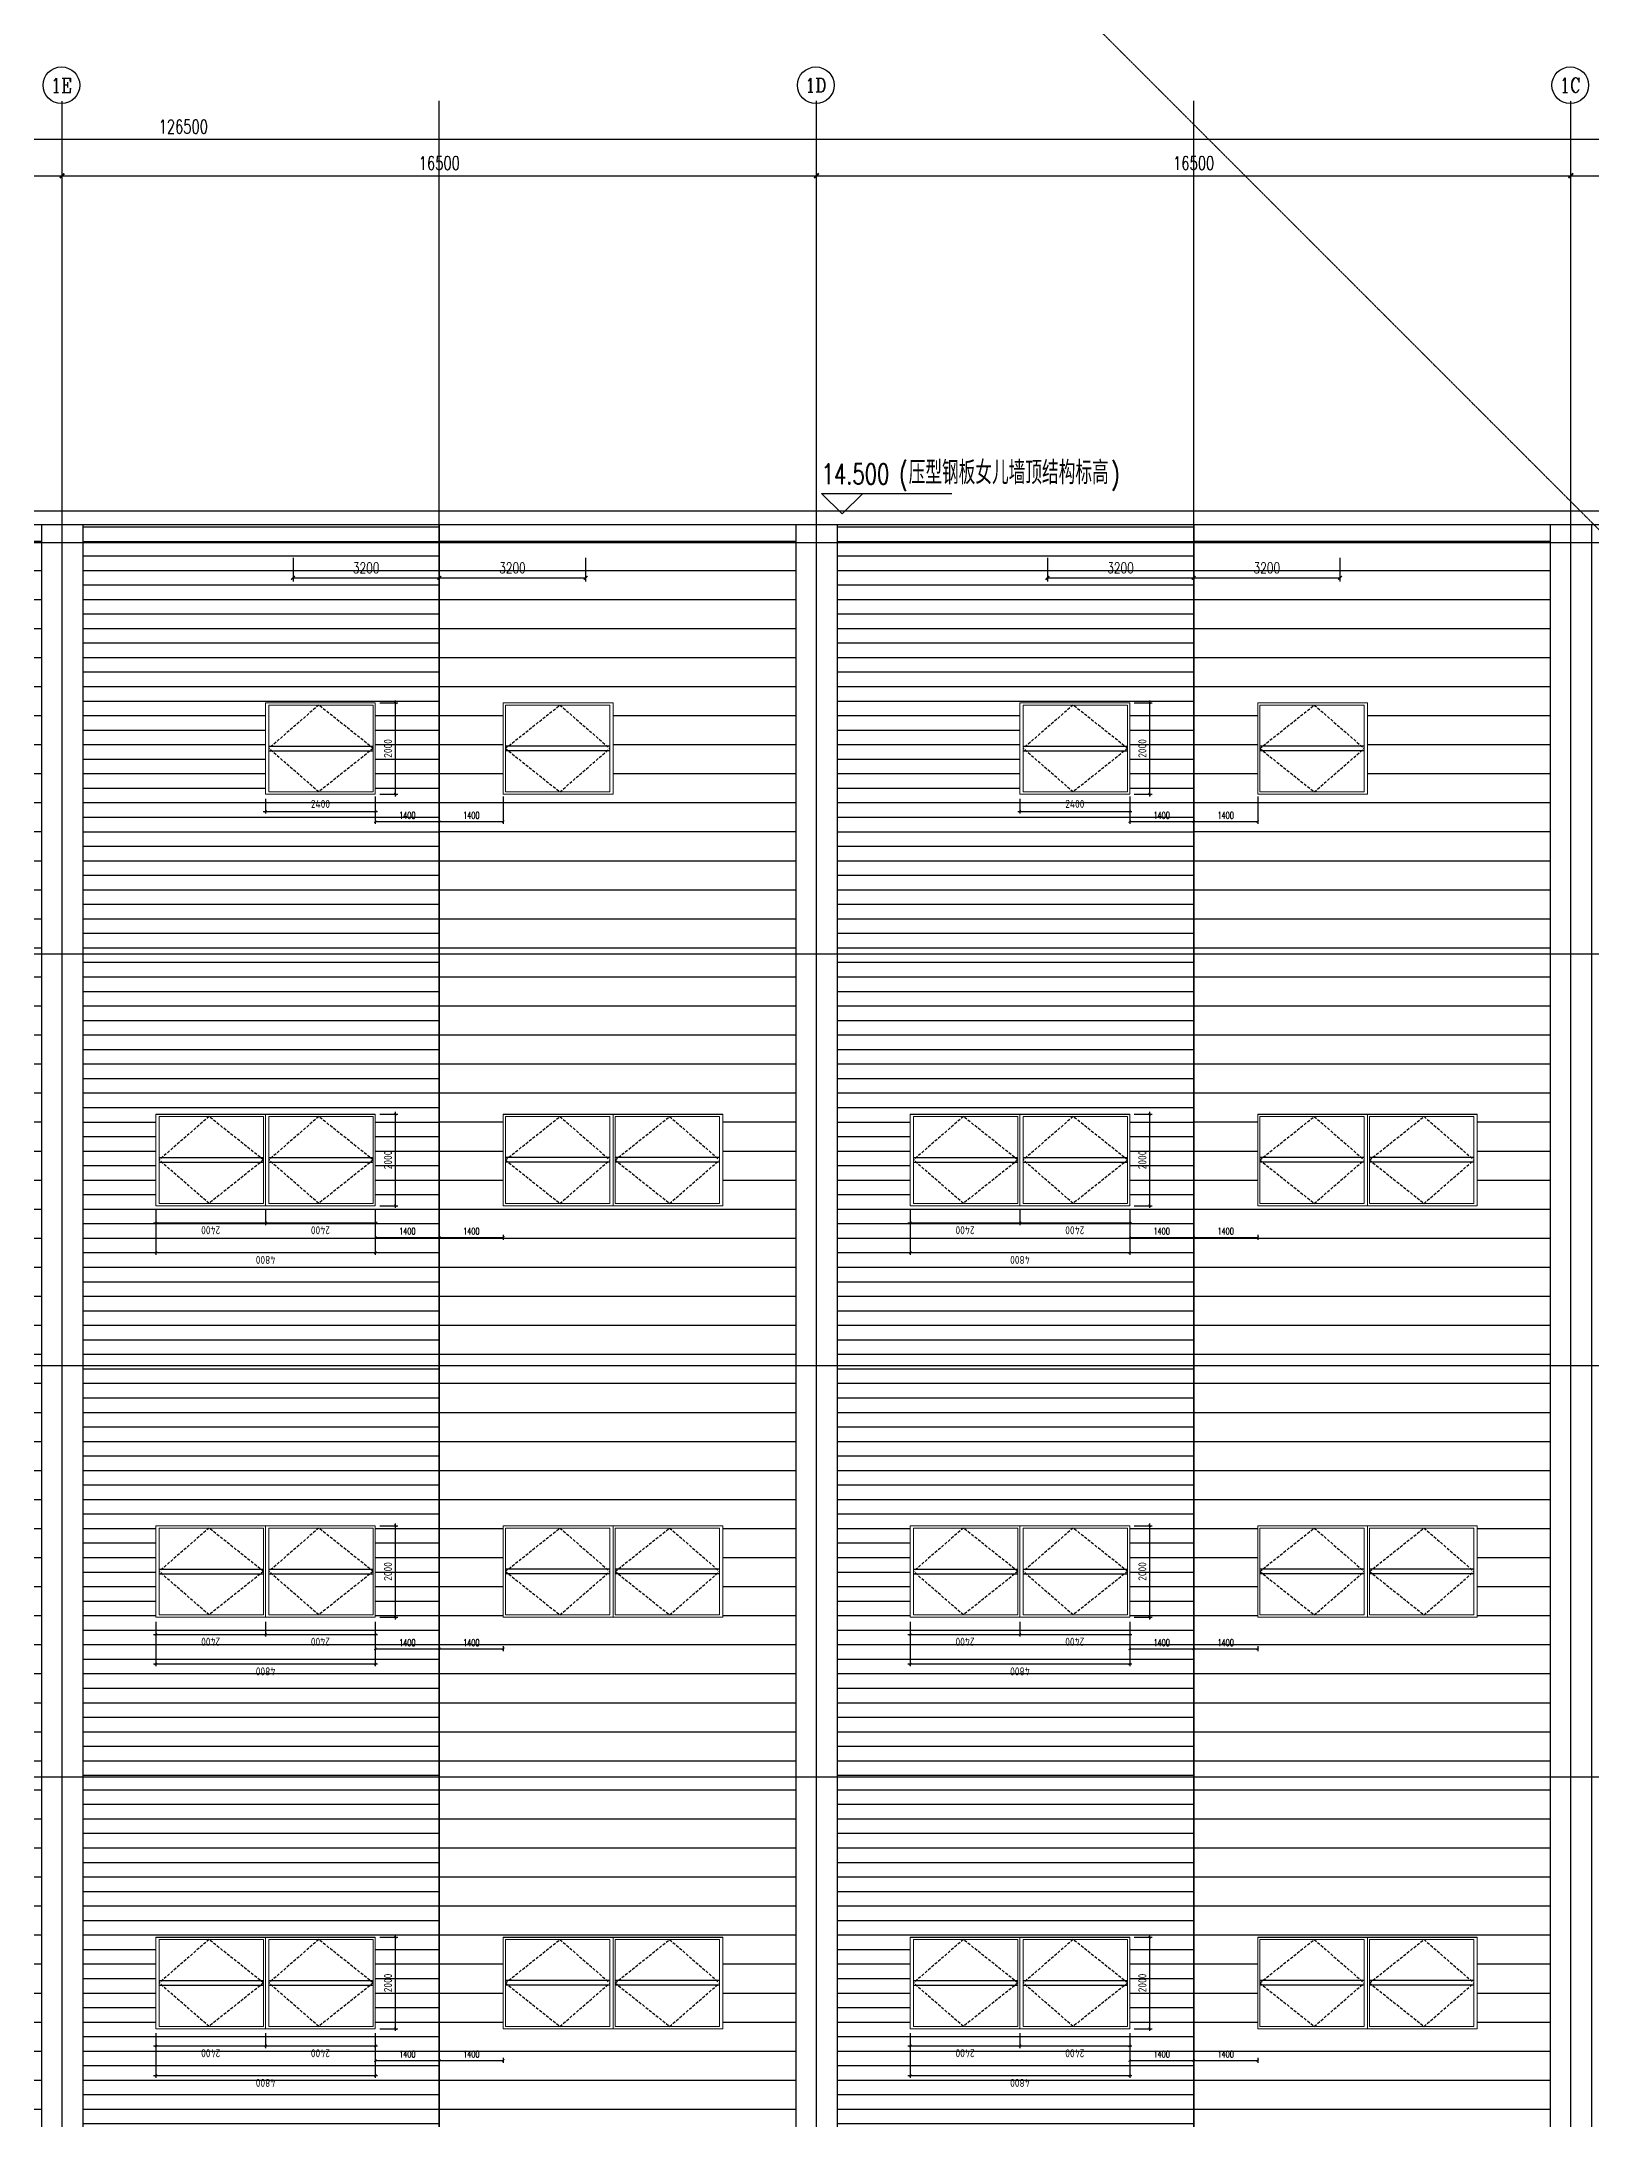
# Model space of a CAD drawing. Extents: x -954573 to 446329, y 489853 to 1226784.
# Drawn here: x 305596 to 339496, y 797335 to 842781 of the extents above; entities that cross this region are included whole.
import ezdxf
from ezdxf.enums import TextEntityAlignment as Align

# ---------------------------------------------------------------- set-up
doc = ezdxf.new("R2010")
doc.units = 0
doc.header["$LTSCALE"] = 10
doc.header["$MEASUREMENT"] = 0
doc.linetypes.add('10平面$0$DOTE', pattern=[2.42, 2, -0.2, 0.02, -0.2])
doc.linetypes.add('10平面$0$HIDDEN', pattern=[9.525, 6.35, -3.175])
doc.layers.get('Defpoints').update_dxf_attribs({"color": 210})
for name, color, linetype in [('10平面$0$A-AXIS-D', 8, 'Continuous'), ('10平面$0$A-AXIS-DOTE', 8, '10平面$0$DOTE'), ('10平面$0$A-AXIS-DP', 8, 'Continuous'), ('10平面$0$A-AXIS-SYMB', 8, 'Continuous'), ('10平面$0$A-HATCH-2', 8, 'Continuous'), ('10平面$0$A-LIN-V', 8, 'Continuous'), ('10平面$0$A-SFCE', 8, 'Continuous'), ('10平面$0$A-WINDOW', 8, 'Continuous'), ('10平面$0$AS-WALL', 8, 'Continuous'), ('10平面$0$PUB_TEXT', 8, 'Continuous'), ('10平面$0$参考线', 8, 'Continuous'), ('10平面$0$外框', 1, '10平面$0$HIDDEN'), ('A-LIN-V', 9, 'Continuous')]:
    doc.layers.add(name, color=color, linetype=linetype)
doc.layers.add('10平面$0$成型线', color=3, linetype='Continuous', lineweight=18)
doc.styles.add('10平面$0$_TCH_AXIS', font='COMPLEX', dxfattribs={"bigfont": 'GBCBIG'})
doc.styles.add('10平面$0$_TCH_DIM', font='SIMPLEX', dxfattribs={"bigfont": 'GBCBIG'})
doc.styles.add('10平面$0$_TCH_DIM_T3', font='SIMPLEX', dxfattribs={"width": 0.705882, "bigfont": 'GBCBIG'})
doc.styles.add('10平面$0$Standard', font='gbenor.shx', dxfattribs={"bigfont": 'gbcbig.shx'})
doc.dimstyles.new('10平面$0$50', dxfattribs={"dimscale": 50, "dimtxt": 3.5, "dimasz": 1, "dimexe": 1, "dimexo": 2, "dimgap": 1.5, "dimtad": 1, "dimdec": 0, "dimzin": 12, "dimdsep": 46, "dimtxsty": '10平面$0$Standard', "dimblk": '10平面$0$_ArchTick', "dimcen": 0.1, "dimdle": 1, "dimclrd": 3, "dimclre": 3, "dimclrt": 7, "dimadec": 0, "dimazin": 0, "dimtfac": 1, "dimtdec": 0, "dimtix": 1, "dimtmove": 2, "dimatfit": 3, "dimfxl": 0, "dimtolj": 1, "dimtzin": 0, "dimarcsym": 0})
doc.dimstyles.new('10平面$0$_TCH_ARCH&&100', dxfattribs={"dimtxt": 297.5, "dimasz": 100, "dimexe": 100, "dimexo": 100, "dimgap": 126.25, "dimtad": 1, "dimdec": 0, "dimzin": 0, "dimdsep": 46, "dimtxsty": '10平面$0$_TCH_DIM_T3', "dimblk": '10平面$0$_ArchTick', "dimcen": 0.09, "dimclrt": 7, "dimazin": 2, "dimtfac": 1, "dimtdec": 0, "dimtix": 1, "dimtmove": 2, "dimatfit": 3, "dimfxl": 0, "dimtolj": 1, "dimtzin": 0, "dimarcsym": 0})
doc.dimstyles.new('10平面$0$_TCH_ARCH&&50', dxfattribs={"dimtxt": 148.75, "dimasz": 50, "dimexe": 50, "dimexo": 50, "dimgap": 63.125, "dimtad": 1, "dimdec": 0, "dimzin": 0, "dimdsep": 46, "dimtxsty": '10平面$0$_TCH_DIM_T3', "dimblk": '10平面$0$_ArchTick', "dimcen": 0.09, "dimclrt": 7, "dimazin": 2, "dimtfac": 1, "dimtdec": 0, "dimtix": 1, "dimtmove": 2, "dimatfit": 3, "dimfxl": 0, "dimtolj": 1, "dimtzin": 0, "dimarcsym": 0})
doc.dimstyles.new('10平面$0$_TCH_ARCH&&80', dxfattribs={"dimtxt": 238, "dimasz": 80, "dimexe": 80, "dimexo": 80, "dimgap": 101, "dimtad": 1, "dimdec": 0, "dimzin": 0, "dimdsep": 46, "dimtxsty": '10平面$0$_TCH_DIM_T3', "dimblk": '10平面$0$_ArchTick', "dimcen": 0.09, "dimclrt": 7, "dimazin": 2, "dimtfac": 1, "dimtdec": 0, "dimtix": 1, "dimtmove": 2, "dimatfit": 3, "dimfxl": 0, "dimtolj": 1, "dimtzin": 0, "dimarcsym": 0})
pattern_1 = [(180, (-500100, 0), (-6e-14, -635), [])]
pattern_2 = [(180, (-500100, 0), (-3e-14, -317.5), [])]

# ---------------------------------------------------------------- blocks, each defined once
blk = doc.blocks.new('10平面$0$rrrrrrrrrrrrrrrrrrrrr')
at = {"layer": '10平面$0$A-HATCH-2'}
h = blk.add_hatch(dxfattribs=at)
h.set_pattern_fill('ANSI31', color=256, scale=400, angle=135)
h.set_pattern_definition(pattern_1)
h.paths.add_polyline_path([(-194504.2, 832220), (-202304.2, 832220), (-202304.2, 830430), (-202249.4, 746374.3), (-202304.2, 741420), (-194504.2, 741420)])
h = blk.add_hatch(dxfattribs=at)
h.set_pattern_fill('ANSI31', color=256, scale=200, angle=135)
h.set_pattern_definition(pattern_2)
h.paths.add_polyline_path([(-193604.2, 832220), (-185804.2, 832220), (-185804.2, 830430), (-185859, 746374.3), (-185804.2, 741420), (-193604.2, 741420)])
h = blk.add_hatch(dxfattribs=at)
h.set_pattern_fill('ANSI31', color=256, scale=400, angle=135)
h.set_pattern_definition(pattern_1)
h.paths.add_polyline_path([(-178004.2, 832220), (-185804.2, 832220), (-185804.2, 830430), (-185749.4, 746374.3), (-185804.2, 741420), (-178004.2, 741420)])
h = blk.add_hatch(dxfattribs=at)
h.set_pattern_fill('ANSI31', color=256, scale=200, angle=135)
h.set_pattern_definition(pattern_2)
h.paths.add_polyline_path([(-177104.2, 832220), (-169304.2, 832220), (-169304.2, 830430), (-169359, 746374.3), (-169304.2, 741420), (-177104.2, 741420)])
h = blk.add_hatch(dxfattribs=at)
h.set_pattern_fill('ANSI31', color=256, scale=400, angle=135)
h.set_pattern_definition(pattern_1)
h.paths.add_polyline_path([(-161504.2, 832220), (-169304.2, 832220), (-169304.2, 830430), (-169249.4, 746374.3), (-169304.2, 741420), (-161504.2, 741420)])
at = {"layer": '10平面$0$A-AXIS-SYMB'}
for p, q in [((-176992.6, 832450), (-177442.6, 832900)), ((-177442.6, 832900), (-174592.6, 832900)), ((-176992.6, 832450), (-176542.6, 832900))]:
    blk.add_line(p, q, dxfattribs=at)
at = {"layer": '10平面$0$A-LIN-V'}
for points in [[(-194504.2, 832220), (-194504.2, 741420)], [(-193604.2, 832220), (-193604.2, 741420)], [(-178004.2, 832220), (-178004.2, 741420)], [(-177104.2, 832220), (-177104.2, 741420)], [(-161504.2, 832220), (-161504.2, 741420)], [(-160604.2, 832220), (-160604.2, 741420)]]:
    blk.add_lwpolyline(points, dxfattribs=at)
at = {"layer": '10平面$0$A-SFCE'}
for p, q in [((-230998, 832220), (-144154.2, 832220)), ((-185804.2, 832220), (-185804.2, 741420)), ((-169304.2, 832220), (-169304.2, 741420))]:
    blk.add_line(p, q, dxfattribs=at)
blk.add_lwpolyline([(-254054.1, 759320), (-254654.2, 759320), (-254654.2, 760283.3), (-231216.1, 832520), (-144154.2, 832520)], dxfattribs=at)
at = {"layer": '10平面$0$PUB_TEXT', "style": '10平面$0$_TCH_DIM', "width": 0.705882}
for s, height, p in [('14.500', 446.25, (-177443.4, 833100)), ('(', 446.2, (-175748.4, 833100)), (')', 446.2, (-171115, 833100))]:
    blk.add_text(s, height=height, dxfattribs=at).set_placement(p)
at = {"layer": '10平面$0$PUB_TEXT', "style": '10平面$0$_TCH_DIM'}
blk.add_text('压型钢板女儿墙顶结构标高', height=506.383, dxfattribs=at).set_placement((-175538.4, 833100))
blk = doc.blocks.new('10平面$0$_ArchTick')
at = {"color": 0, "linetype": 'ByBlock', "const_width": 0.4}
blk.add_lwpolyline([(-0.5, -0.5), (0.5, 0.5)], dxfattribs=at)
blk = doc.blocks.new('*D3461')
at = {"layer": 'Defpoints', "color": 3, "lineweight": -2}
for p, q in [((105263, -25409), (107363, -25409)), ((105313, -25069), (105313, -25459)), ((107313, -25069), (107313, -25459))]:
    blk.add_line(p, q, dxfattribs=at)
at = {"layer": 'Defpoints', "color": 0}
for p in [(105313, -24969), (107313, -24969), (107313, -25409)]:
    blk.add_point(p, dxfattribs=at)
at = {"layer": 'Defpoints', "color": 3, "lineweight": -2, "xscale": 50, "yscale": 50, "zscale": 50, "rotation": 180}
blk.add_blockref('10平面$0$_ArchTick', (105313, -25409), dxfattribs=at)
at = {"layer": 'Defpoints', "color": 3, "lineweight": -2, "xscale": 50, "yscale": 50, "zscale": 50}
blk.add_blockref('10平面$0$_ArchTick', (107313, -25409), dxfattribs=at)
at = {"layer": 'Defpoints', "color": 7, "insert": (106313, -25246), "char_height": 175, "attachment_point": 5, "style": '10平面$0$Standard'}
blk.add_mtext('\\A1;2000', dxfattribs=at)
blk = doc.blocks.new('*D3462')
at = {"layer": 'Defpoints', "color": 3, "lineweight": -2}
for p, q in [((105213, -22569), (104888, -22569)), ((104938, -22519), (104938, -25019)), ((105213, -24969), (104888, -24969))]:
    blk.add_line(p, q, dxfattribs=at)
at = {"layer": 'Defpoints', "color": 0}
for p in [(105313, -22569), (104938, -24969), (105313, -24969)]:
    blk.add_point(p, dxfattribs=at)
at = {"layer": 'Defpoints', "color": 3, "lineweight": -2, "xscale": 50, "yscale": 50, "zscale": 50}
for p, rotation in [((104938, -22569), 90), ((104938, -24969), 270)]:
    blk.add_blockref('10平面$0$_ArchTick', p, dxfattribs=dict(at, rotation=rotation))
at = {"layer": 'Defpoints', "color": 7, "insert": (104776, -23769), "char_height": 175, "attachment_point": 5, "rotation": 90, "style": '10平面$0$Standard'}
blk.add_mtext('\\A1;2400', dxfattribs=at)
blk = doc.blocks.new('*D3463')
at = {"layer": 'Defpoints', "color": 3, "lineweight": -2}
for p, q in [((105213, -20169), (104240, -20169)), ((104290, -20119), (104290, -25019)), ((105213, -24969), (104240, -24969))]:
    blk.add_line(p, q, dxfattribs=at)
at = {"layer": 'Defpoints', "color": 0}
for p in [(105313, -20169), (104290, -24969), (105313, -24969)]:
    blk.add_point(p, dxfattribs=at)
at = {"layer": 'Defpoints', "color": 3, "lineweight": -2, "xscale": 50, "yscale": 50, "zscale": 50}
for p, rotation in [((104290, -20169), 90), ((104290, -24969), 270)]:
    blk.add_blockref('10平面$0$_ArchTick', p, dxfattribs=dict(at, rotation=rotation))
at = {"layer": 'Defpoints', "color": 7, "insert": (104128, -22569), "char_height": 175, "attachment_point": 5, "rotation": 90, "style": '10平面$0$Standard'}
blk.add_mtext('\\A1;4800', dxfattribs=at)
blk = doc.blocks.new('*D3464')
at = {"layer": 'Defpoints', "color": 3, "lineweight": -2}
for p, q in [((105213, -20169), (104888, -20169)), ((104938, -20119), (104938, -22619)), ((105213, -22569), (104888, -22569))]:
    blk.add_line(p, q, dxfattribs=at)
at = {"layer": 'Defpoints', "color": 0}
for p in [(105313, -20169), (104938, -22569), (105313, -22569)]:
    blk.add_point(p, dxfattribs=at)
at = {"layer": 'Defpoints', "color": 3, "lineweight": -2, "xscale": 50, "yscale": 50, "zscale": 50}
for p, rotation in [((104938, -20169), 90), ((104938, -22569), 270)]:
    blk.add_blockref('10平面$0$_ArchTick', p, dxfattribs=dict(at, rotation=rotation))
at = {"layer": 'Defpoints', "color": 7, "insert": (104776, -21369), "char_height": 175, "attachment_point": 5, "rotation": 90, "style": '10平面$0$Standard'}
blk.add_mtext('\\A1;2400', dxfattribs=at)
blk = doc.blocks.new('*D3469')
at = {"layer": '10平面$0$A-WINDOW', "color": 0, "lineweight": -2}
for p, q in [((368233, 714320), (368340, 714320)), ((368290, 712920), (368290, 714320)), ((368233, 712920), (368340, 712920))]:
    blk.add_line(p, q, dxfattribs=at)
at = {"layer": 'Defpoints', "color": 0}
for p in [(368183, 714320), (368290, 714320), (368183, 712920)]:
    blk.add_point(p, dxfattribs=at)
at = {"layer": '10平面$0$A-WINDOW', "color": 0, "lineweight": -2, "xscale": 50, "yscale": 50, "zscale": 50}
for p, rotation in [((368290, 714320), 90), ((368290, 712920), 270)]:
    blk.add_blockref('10平面$0$_ArchTick', p, dxfattribs=dict(at, rotation=rotation))
at = {"layer": '10平面$0$A-WINDOW', "color": 7, "insert": (368153, 713620), "char_height": 148.8, "attachment_point": 5, "rotation": 90, "style": '10平面$0$_TCH_DIM_T3'}
blk.add_mtext('\\A1;1400', dxfattribs=at)
blk = doc.blocks.new('*D3470')
at = {"layer": '10平面$0$A-WINDOW', "color": 0, "lineweight": -2}
for p, q in [((368233, 715720), (368340, 715720)), ((368290, 714320), (368290, 715720)), ((368233, 714320), (368340, 714320))]:
    blk.add_line(p, q, dxfattribs=at)
at = {"layer": 'Defpoints', "color": 0}
for p in [(368183, 715720), (368290, 715720), (368183, 714320)]:
    blk.add_point(p, dxfattribs=at)
at = {"layer": '10平面$0$A-WINDOW', "color": 0, "lineweight": -2, "xscale": 50, "yscale": 50, "zscale": 50}
for p, rotation in [((368290, 715720), 90), ((368290, 714320), 270)]:
    blk.add_blockref('10平面$0$_ArchTick', p, dxfattribs=dict(at, rotation=rotation))
at = {"layer": '10平面$0$A-WINDOW', "color": 7, "insert": (368153, 715020), "char_height": 148.8, "attachment_point": 5, "rotation": 90, "style": '10平面$0$_TCH_DIM_T3'}
blk.add_mtext('\\A1;1400', dxfattribs=at)
blk = doc.blocks.new('*D3466')
at = {"layer": 'Defpoints', "color": 3, "lineweight": -2}
for p, q in [((279996, 747320), (280385, 747320)), ((280335, 745270), (280335, 747370)), ((279996, 745320), (280385, 745320))]:
    blk.add_line(p, q, dxfattribs=at)
at = {"layer": 'Defpoints', "color": 0}
for p in [(279896, 747320), (280335, 747320), (279896, 745320)]:
    blk.add_point(p, dxfattribs=at)
at = {"layer": 'Defpoints', "color": 3, "lineweight": -2, "xscale": 50, "yscale": 50, "zscale": 50}
for p, rotation in [((280335, 747320), 90), ((280335, 745320), 270)]:
    blk.add_blockref('10平面$0$_ArchTick', p, dxfattribs=dict(at, rotation=rotation))
at = {"layer": 'Defpoints', "color": 7, "insert": (280173, 746320), "char_height": 175, "attachment_point": 5, "rotation": 90, "style": '10平面$0$Standard'}
blk.add_mtext('\\A1;2000', dxfattribs=at)
blk = doc.blocks.new('*D3467')
at = {"layer": 'Defpoints', "color": 3, "lineweight": -2}
for p, q in [((277446, 744945), (279946, 744945)), ((277496, 745220), (277496, 744895)), ((279896, 745220), (279896, 744895))]:
    blk.add_line(p, q, dxfattribs=at)
at = {"layer": 'Defpoints', "color": 0}
for p in [(277496, 745320), (279896, 745320), (279896, 744945)]:
    blk.add_point(p, dxfattribs=at)
at = {"layer": 'Defpoints', "color": 3, "lineweight": -2, "xscale": 50, "yscale": 50, "zscale": 50, "rotation": 180}
blk.add_blockref('10平面$0$_ArchTick', (277496, 744945), dxfattribs=at)
at = {"layer": 'Defpoints', "color": 3, "lineweight": -2, "xscale": 50, "yscale": 50, "zscale": 50}
blk.add_blockref('10平面$0$_ArchTick', (279896, 744945), dxfattribs=at)
at = {"layer": 'Defpoints', "color": 7, "insert": (278696, 745108), "char_height": 175, "attachment_point": 5, "style": '10平面$0$Standard'}
blk.add_mtext('\\A1;2400', dxfattribs=at)
blk = doc.blocks.new('*D3473')
at = {"layer": '10平面$0$A-WINDOW', "color": 0, "lineweight": -2}
for p, q in [((296396, 826270), (296396, 825670)), ((297796, 826270), (297796, 825670)), ((296396, 825720), (297796, 825720))]:
    blk.add_line(p, q, dxfattribs=at)
at = {"layer": 'Defpoints', "color": 0}
for p in [(296396, 826320), (297796, 826320), (297796, 825720)]:
    blk.add_point(p, dxfattribs=at)
at = {"layer": '10平面$0$A-WINDOW', "color": 0, "lineweight": -2, "xscale": 50, "yscale": 50, "zscale": 50, "rotation": 180}
blk.add_blockref('10平面$0$_ArchTick', (296396, 825720), dxfattribs=at)
at = {"layer": '10平面$0$A-WINDOW', "color": 0, "lineweight": -2, "xscale": 50, "yscale": 50, "zscale": 50}
blk.add_blockref('10平面$0$_ArchTick', (297796, 825720), dxfattribs=at)
at = {"layer": '10平面$0$A-WINDOW', "color": 7, "insert": (297096, 825858), "char_height": 148.8, "attachment_point": 5, "style": '10平面$0$_TCH_DIM_T3'}
blk.add_mtext('\\A1;1400', dxfattribs=at)
blk = doc.blocks.new('*D3474')
at = {"layer": '10平面$0$A-WINDOW', "color": 0, "lineweight": -2}
for p, q in [((297796, 826270), (297796, 825670)), ((299196, 826270), (299196, 825670)), ((297796, 825720), (299196, 825720))]:
    blk.add_line(p, q, dxfattribs=at)
at = {"layer": 'Defpoints', "color": 0}
for p in [(297796, 826320), (299196, 826320), (299196, 825720)]:
    blk.add_point(p, dxfattribs=at)
at = {"layer": '10平面$0$A-WINDOW', "color": 0, "lineweight": -2, "xscale": 50, "yscale": 50, "zscale": 50, "rotation": 180}
blk.add_blockref('10平面$0$_ArchTick', (297796, 825720), dxfattribs=at)
at = {"layer": '10平面$0$A-WINDOW', "color": 0, "lineweight": -2, "xscale": 50, "yscale": 50, "zscale": 50}
blk.add_blockref('10平面$0$_ArchTick', (299196, 825720), dxfattribs=at)
at = {"layer": '10平面$0$A-WINDOW', "color": 7, "insert": (298496, 825858), "char_height": 148.8, "attachment_point": 5, "style": '10平面$0$_TCH_DIM_T3'}
blk.add_mtext('\\A1;1400', dxfattribs=at)
blk = doc.blocks.new('*D2931')
at = {"layer": '10平面$0$A-AXIS-D', "color": 0, "lineweight": -2}
for p, q in [((10282, 34220), (10282, 35127)), ((10282, 35027), (26782, 35027)), ((26782, 34220), (26782, 35127))]:
    blk.add_line(p, q, dxfattribs=at)
at = {"layer": 'Defpoints', "color": 0}
for p in [(26782, 35027), (10282, 34120), (26782, 34120)]:
    blk.add_point(p, dxfattribs=at)
at = {"layer": '10平面$0$A-AXIS-D', "color": 0, "lineweight": -2, "xscale": 100, "yscale": 100, "zscale": 100, "rotation": 180}
blk.add_blockref('10平面$0$_ArchTick', (10282, 35027), dxfattribs=at)
at = {"layer": '10平面$0$A-AXIS-D', "color": 0, "lineweight": -2, "xscale": 100, "yscale": 100, "zscale": 100}
blk.add_blockref('10平面$0$_ArchTick', (26782, 35027), dxfattribs=at)
at = {"layer": '10平面$0$A-AXIS-D', "color": 7, "insert": (18532, 35302), "char_height": 297.5, "attachment_point": 5, "style": '10平面$0$_TCH_DIM_T3'}
blk.add_mtext('\\A1;16500', dxfattribs=at)
blk = doc.blocks.new('*D2932')
at = {"layer": '10平面$0$A-AXIS-D', "color": 0, "lineweight": -2}
for p, q in [((26782, 34220), (26782, 35127)), ((26782, 35027), (43282, 35027)), ((43282, 34220), (43282, 35127))]:
    blk.add_line(p, q, dxfattribs=at)
at = {"layer": 'Defpoints', "color": 0}
for p in [(43282, 35027), (26782, 34120), (43282, 34120)]:
    blk.add_point(p, dxfattribs=at)
at = {"layer": '10平面$0$A-AXIS-D', "color": 0, "lineweight": -2, "xscale": 100, "yscale": 100, "zscale": 100, "rotation": 180}
blk.add_blockref('10平面$0$_ArchTick', (26782, 35027), dxfattribs=at)
at = {"layer": '10平面$0$A-AXIS-D', "color": 0, "lineweight": -2, "xscale": 100, "yscale": 100, "zscale": 100}
blk.add_blockref('10平面$0$_ArchTick', (43282, 35027), dxfattribs=at)
at = {"layer": '10平面$0$A-AXIS-D', "color": 7, "insert": (35032, 35302), "char_height": 297.5, "attachment_point": 5, "style": '10平面$0$_TCH_DIM_T3'}
blk.add_mtext('\\A1;16500', dxfattribs=at)
blk = doc.blocks.new('*D2933')
at = {"layer": '10平面$0$A-AXIS-D', "color": 0, "lineweight": -2}
for p, q in [((43282, 34220), (43282, 35127)), ((43282, 35027), (59782, 35027)), ((59782, 34220), (59782, 35127))]:
    blk.add_line(p, q, dxfattribs=at)
at = {"layer": 'Defpoints', "color": 0}
for p in [(59782, 35027), (43282, 34120), (59782, 34120)]:
    blk.add_point(p, dxfattribs=at)
at = {"layer": '10平面$0$A-AXIS-D', "color": 0, "lineweight": -2, "xscale": 100, "yscale": 100, "zscale": 100, "rotation": 180}
blk.add_blockref('10平面$0$_ArchTick', (43282, 35027), dxfattribs=at)
at = {"layer": '10平面$0$A-AXIS-D', "color": 0, "lineweight": -2, "xscale": 100, "yscale": 100, "zscale": 100}
blk.add_blockref('10平面$0$_ArchTick', (59782, 35027), dxfattribs=at)
at = {"layer": '10平面$0$A-AXIS-D', "color": 7, "insert": (51532, 35302), "char_height": 297.5, "attachment_point": 5, "style": '10平面$0$_TCH_DIM_T3'}
blk.add_mtext('\\A1;16500', dxfattribs=at)
blk = doc.blocks.new('*D2934')
at = {"layer": '10平面$0$A-AXIS-D', "color": 0, "lineweight": -2}
for p, q in [((59782, 34220), (59782, 35127)), ((59782, 35027), (76282, 35027)), ((76282, 34220), (76282, 35127))]:
    blk.add_line(p, q, dxfattribs=at)
at = {"layer": 'Defpoints', "color": 0}
for p in [(76282, 35027), (59782, 34120), (76282, 34120)]:
    blk.add_point(p, dxfattribs=at)
at = {"layer": '10平面$0$A-AXIS-D', "color": 0, "lineweight": -2, "xscale": 100, "yscale": 100, "zscale": 100, "rotation": 180}
blk.add_blockref('10平面$0$_ArchTick', (59782, 35027), dxfattribs=at)
at = {"layer": '10平面$0$A-AXIS-D', "color": 0, "lineweight": -2, "xscale": 100, "yscale": 100, "zscale": 100}
blk.add_blockref('10平面$0$_ArchTick', (76282, 35027), dxfattribs=at)
at = {"layer": '10平面$0$A-AXIS-D', "color": 7, "insert": (68032, 35302), "char_height": 297.5, "attachment_point": 5, "style": '10平面$0$_TCH_DIM_T3'}
blk.add_mtext('\\A1;16500', dxfattribs=at)
blk = doc.blocks.new('*D3041')
at = {"layer": '10平面$0$A-AXIS-D', "color": 0, "lineweight": -2}
for p, q in [((-33818, 34320), (-33818, 35927)), ((92682, 34320), (92682, 35927)), ((-33818, 35827), (92682, 35827))]:
    blk.add_line(p, q, dxfattribs=at)
at = {"layer": 'Defpoints', "color": 0}
for p in [(92682, 35827), (-33818, 34220), (92682, 34220)]:
    blk.add_point(p, dxfattribs=at)
at = {"layer": '10平面$0$A-AXIS-D', "color": 0, "lineweight": -2, "xscale": 100, "yscale": 100, "zscale": 100, "rotation": 180}
blk.add_blockref('10平面$0$_ArchTick', (-33818, 35827), dxfattribs=at)
at = {"layer": '10平面$0$A-AXIS-D', "color": 0, "lineweight": -2, "xscale": 100, "yscale": 100, "zscale": 100}
blk.add_blockref('10平面$0$_ArchTick', (92682, 35827), dxfattribs=at)
at = {"layer": '10平面$0$A-AXIS-D', "color": 7, "insert": (29432, 36102), "char_height": 297.5, "attachment_point": 5, "style": '10平面$0$_TCH_DIM_T3'}
blk.add_mtext('\\A1;126500', dxfattribs=at)
blk = doc.blocks.new('*D3170')
at = {"layer": '10平面$0$A-AXIS-DP', "color": 0, "lineweight": -2}
for p, q in [((51532, 26670), (51532, 26150)), ((54732, 26670), (54732, 26150)), ((51532, 26230), (54732, 26230))]:
    blk.add_line(p, q, dxfattribs=at)
at = {"layer": 'Defpoints', "color": 0}
for p in [(51532, 26750), (54732, 26750), (54732, 26230)]:
    blk.add_point(p, dxfattribs=at)
at = {"layer": '10平面$0$A-AXIS-DP', "color": 0, "lineweight": -2, "xscale": 80, "yscale": 80, "zscale": 80, "rotation": 180}
blk.add_blockref('10平面$0$_ArchTick', (51532, 26230), dxfattribs=at)
at = {"layer": '10平面$0$A-AXIS-DP', "color": 0, "lineweight": -2, "xscale": 80, "yscale": 80, "zscale": 80}
blk.add_blockref('10平面$0$_ArchTick', (54732, 26230), dxfattribs=at)
at = {"layer": '10平面$0$A-AXIS-DP', "color": 7, "insert": (53132, 26450), "char_height": 238, "attachment_point": 5, "style": '10平面$0$_TCH_DIM_T3'}
blk.add_mtext('\\A1;3200', dxfattribs=at)
blk = doc.blocks.new('*D3171')
at = {"layer": '10平面$0$A-AXIS-DP', "color": 0, "lineweight": -2}
for p, q in [((48332, 26670), (48332, 26150)), ((51532, 26670), (51532, 26150)), ((48332, 26230), (51532, 26230))]:
    blk.add_line(p, q, dxfattribs=at)
at = {"layer": 'Defpoints', "color": 0}
for p in [(48332, 26750), (51532, 26750), (51532, 26230)]:
    blk.add_point(p, dxfattribs=at)
at = {"layer": '10平面$0$A-AXIS-DP', "color": 0, "lineweight": -2, "xscale": 80, "yscale": 80, "zscale": 80, "rotation": 180}
blk.add_blockref('10平面$0$_ArchTick', (48332, 26230), dxfattribs=at)
at = {"layer": '10平面$0$A-AXIS-DP', "color": 0, "lineweight": -2, "xscale": 80, "yscale": 80, "zscale": 80}
blk.add_blockref('10平面$0$_ArchTick', (51532, 26230), dxfattribs=at)
at = {"layer": '10平面$0$A-AXIS-DP', "color": 7, "insert": (49932, 26450), "char_height": 238, "attachment_point": 5, "style": '10平面$0$_TCH_DIM_T3'}
blk.add_mtext('\\A1;3200', dxfattribs=at)
blk = doc.blocks.new('*D3172')
at = {"layer": '10平面$0$A-AXIS-DP', "color": 0, "lineweight": -2}
for p, q in [((35032, 26670), (35032, 26150)), ((38232, 26670), (38232, 26150)), ((35032, 26230), (38232, 26230))]:
    blk.add_line(p, q, dxfattribs=at)
at = {"layer": 'Defpoints', "color": 0}
for p in [(35032, 26750), (38232, 26750), (38232, 26230)]:
    blk.add_point(p, dxfattribs=at)
at = {"layer": '10平面$0$A-AXIS-DP', "color": 0, "lineweight": -2, "xscale": 80, "yscale": 80, "zscale": 80, "rotation": 180}
blk.add_blockref('10平面$0$_ArchTick', (35032, 26230), dxfattribs=at)
at = {"layer": '10平面$0$A-AXIS-DP', "color": 0, "lineweight": -2, "xscale": 80, "yscale": 80, "zscale": 80}
blk.add_blockref('10平面$0$_ArchTick', (38232, 26230), dxfattribs=at)
at = {"layer": '10平面$0$A-AXIS-DP', "color": 7, "insert": (36632, 26450), "char_height": 238, "attachment_point": 5, "style": '10平面$0$_TCH_DIM_T3'}
blk.add_mtext('\\A1;3200', dxfattribs=at)
blk = doc.blocks.new('*D3173')
at = {"layer": '10平面$0$A-AXIS-DP', "color": 0, "lineweight": -2}
for p, q in [((31832, 26670), (31832, 26150)), ((35032, 26670), (35032, 26150)), ((31832, 26230), (35032, 26230))]:
    blk.add_line(p, q, dxfattribs=at)
at = {"layer": 'Defpoints', "color": 0}
for p in [(31832, 26750), (35032, 26750), (35032, 26230)]:
    blk.add_point(p, dxfattribs=at)
at = {"layer": '10平面$0$A-AXIS-DP', "color": 0, "lineweight": -2, "xscale": 80, "yscale": 80, "zscale": 80, "rotation": 180}
blk.add_blockref('10平面$0$_ArchTick', (31832, 26230), dxfattribs=at)
at = {"layer": '10平面$0$A-AXIS-DP', "color": 0, "lineweight": -2, "xscale": 80, "yscale": 80, "zscale": 80}
blk.add_blockref('10平面$0$_ArchTick', (35032, 26230), dxfattribs=at)
at = {"layer": '10平面$0$A-AXIS-DP', "color": 7, "insert": (33432, 26450), "char_height": 238, "attachment_point": 5, "style": '10平面$0$_TCH_DIM_T3'}
blk.add_mtext('\\A1;3200', dxfattribs=at)
blk = doc.blocks.new('10平面$0$tc')
blk.add_wipeout([(105308.2, -20169.2), (105308.2, -24969.2), (107308.2, -24969.2), (107308.1, -20169.2)]).dxf.layer = '10平面$0$参考线'
at = {"color": 2}
for p, q in [((106262.8, -20239.2), (106262.8, -22524.2)), ((106363.6, -20239.2), (106363.6, -22524.2)), ((106262.8, -22639.2), (106262.8, -24924.2)), ((106363.6, -22639.2), (106363.6, -24924.2))]:
    blk.add_line(p, q, dxfattribs=at)
at = {"layer": '10平面$0$外框'}
for points in [[(106313.2, -22524.2), (105363.2, -21331.7), (106313.2, -20239.2)], [(106313.2, -22524.2), (107263.2, -21331.7), (106313.2, -20239.2)], [(106313.2, -24924.2), (105363.2, -23731.7), (106313.2, -22639.2)], [(106313.2, -24924.2), (107263.2, -23731.7), (106313.2, -22639.2)]]:
    blk.add_lwpolyline(points, dxfattribs=at)
at = {"layer": '10平面$0$成型线'}
for p, q in [((105313.2, -22569.2), (107313.2, -22569.2)), ((105313.2, -24969.2), (107313.2, -24969.2))]:
    blk.add_line(p, q, dxfattribs=at)
for points in [[(105313.2, -22569.2), (105313.2, -20169.2), (107313.2, -20169.2), (107313.2, -22569.2)], [(105313.2, -24969.2), (105313.2, -22569.2), (107313.2, -22569.2), (107313.2, -24969.2)]]:
    blk.add_lwpolyline(points, dxfattribs=at)
for points in [[(105363.2, -22524.2), (107263.2, -22524.2), (107263.2, -20239.2), (105363.2, -20239.2)], [(105363.2, -24924.2), (107263.2, -24924.2), (107263.2, -22639.2), (105363.2, -22639.2)]]:
    blk.add_lwpolyline(points, close=True, dxfattribs=at)
at = {"layer": 'Defpoints'}
for p1, p2, distance, picture, middle in [((105313.2, -20169.2), (105313.2, -24969.2), -1023.2, '*D3463', (104127.5, -22569.2)), ((105313.2, -20169.2), (105313.2, -22569.2), -374.7, '*D3464', (104776, -21369.2)), ((105313.2, -22569.2), (105313.2, -24969.2), -374.7, '*D3462', (104776, -23769.2)), ((105313.2, -24969.2), (107313.2, -24969.2), -439.5, '*D3461', (106313.2, -25246.3))]:
    dim = blk.add_aligned_dim(p1=p1, p2=p2, distance=distance, dimstyle='10平面$0$50', dxfattribs=at)
    dim.commit()
    dim.dimension.update_dxf_attribs({"geometry": picture, "text_midpoint": middle})
blk = doc.blocks.new('10平面$0$423432432222')
at = {"xscale": -1}
blk.add_blockref('10平面$0$tc', (472909.1, 740689.2), dxfattribs=at)
at = {"rotation": 180}
blk.add_blockref('10平面$0$tc', (472909.1, 687950.8), dxfattribs=at)
at = {"layer": '10平面$0$A-WINDOW', "color": 1}
for p1, p2, picture, middle in [((368182.5, 714320), (368182.5, 715720), '*D3470', (368152.5, 715020)), ((368182.5, 712920), (368182.5, 714320), '*D3469', (368152.5, 713620))]:
    dim = blk.add_aligned_dim(p1=p1, p2=p2, distance=-107.5, dimstyle='10平面$0$_TCH_ARCH&&50', dxfattribs=at)
    dim.commit()
    dim.dimension.update_dxf_attribs({"geometry": picture, "text_midpoint": middle})
blk = doc.blocks.new('10平面$0$44')
blk.add_wipeout([(277495.8, 745320), (279895.9, 745320), (279895.8, 747320), (277495.8, 747320)]).dxf.layer = '10平面$0$参考线'
at = {"color": 2}
for p, q in [((277565.8, 746370.4), (279850.8, 746370.4)), ((277565.8, 746269.6), (279850.8, 746269.6))]:
    blk.add_line(p, q, dxfattribs=at)
at = {"layer": '10平面$0$外框'}
for points in [[(279850.8, 746320), (278658.3, 747270), (277565.8, 746320)], [(279850.8, 746320), (278658.3, 745370), (277565.8, 746320)]]:
    blk.add_lwpolyline(points, dxfattribs=at)
at = {"layer": '10平面$0$成型线'}
blk.add_line((279895.8, 745320), (279895.8, 747320), dxfattribs=at)
blk.add_lwpolyline([(279895.8, 745320), (277495.8, 745320), (277495.8, 747320), (279895.8, 747320)], dxfattribs=at)
blk.add_lwpolyline([(279850.8, 745370), (279850.8, 747270), (277565.8, 747270), (277565.8, 745370)], close=True, dxfattribs=at)
at = {"layer": 'Defpoints'}
for p1, p2, distance, picture, middle in [((279895.8, 745320), (279895.8, 747320), -439.5, '*D3466', (280172.9, 746320)), ((277495.8, 745320), (279895.8, 745320), -374.7, '*D3467', (278695.8, 745107.8))]:
    dim = blk.add_aligned_dim(p1=p1, p2=p2, distance=distance, dimstyle='10平面$0$50', dxfattribs=at)
    dim.commit()
    dim.dimension.update_dxf_attribs({"geometry": picture, "text_midpoint": middle})
blk = doc.blocks.new('10平面$0$eeee')
at = {"layer": '10平面$0$A-LIN-V'}
blk.add_blockref('10平面$0$44', (16500, 81000), dxfattribs=at)
at = {"layer": '10平面$0$A-LIN-V', "xscale": -1}
blk.add_blockref('10平面$0$44', (579091.6, 81000), dxfattribs=at)
at = {"layer": '10平面$0$A-WINDOW', "color": 1}
for p1, p2, picture, middle in [((296395.8, 826320), (297795.8, 826320), '*D3473', (297095.8, 825857.5)), ((297795.8, 826320), (299195.8, 826320), '*D3474', (298495.8, 825857.5))]:
    dim = blk.add_aligned_dim(p1=p1, p2=p2, distance=-600, dimstyle='10平面$0$_TCH_ARCH&&50', dxfattribs=at)
    dim.commit()
    dim.dimension.update_dxf_attribs({"geometry": picture, "text_midpoint": middle})
blk = doc.blocks.new('10平面$0$242343243')
at = {"layer": '10平面$0$A-WINDOW'}
for p in [(16500, 0), (33000, 0)]:
    blk.add_blockref('10平面$0$eeee', p, dxfattribs=at)
at = {"layer": '10平面$0$A-WINDOW', "rotation": 270}
for p in [(-400024, 1184916), (-383524, 1184916), (-400024, 1175916), (-383524, 1175916), (-400024, 1166916), (-383524, 1166916)]:
    blk.add_blockref('10平面$0$423432432222', p, dxfattribs=at)
blk = doc.blocks.new('10平面$0$dote')
at = {"layer": '10平面$0$A-AXIS-D'}
for centre in [(26767.3, 37006.1), (43267.3, 37006.1), (59767.3, 37006.1)]:
    blk.add_circle(centre, 400, dxfattribs=at)
at = {"layer": '10平面$0$A-AXIS-DOTE'}
for p, q in [((76882.2, 10800), (46882.2, 40800)), ((26782.2, -68994.5), (26782.2, 36662.3)), ((35032.2, -69160), (35032.2, 36662.3)), ((43282.2, -69003), (43282.2, 36662.3)), ((51532.2, -69160), (51532.2, 36662.3)), ((59782.2, -68993.9), (59782.2, 36662.3)), ((76282.2, 27000), (-41310, 27000)), ((76282.2, 18000), (-41310, 18000)), ((76282.2, 9000), (-41310, 9000)), ((76282.2, 0), (-41310, 0))]:
    blk.add_line(p, q, dxfattribs=at)
at = {"layer": '10平面$0$PUB_TEXT', "style": '10平面$0$_TCH_AXIS'}
for s, height, p, p2 in [('1E', 314.07, (26535.5, 36849.1), (26999.1, 36849.1)), ('1D', 307.25, (43033.2, 36852.5), (43501.4, 36852.5)), ('1C', 321.14, (59537.9, 36845.6), (59996.7, 36845.6))]:
    blk.add_text(s, height=height, dxfattribs=at).set_placement(p, p2, align=Align.FIT)
at = {"layer": '10平面$0$A-AXIS-D'}
for base, p1, p2, picture, middle in [((92682.2, 35826.7), (-33817.8, 34220), (92682.2, 34220), '*D3041', (29432.2, 36101.7)), ((26782.2, 35026.7), (10282.2, 34120), (26782.2, 34120), '*D2931', (18532.2, 35301.7)), ((43282.2, 35026.7), (26782.2, 34120), (43282.2, 34120), '*D2932', (35032.2, 35301.7)), ((59782.2, 35026.7), (43282.2, 34120), (59782.2, 34120), '*D2933', (51532.2, 35301.7)), ((76282.2, 35026.7), (59782.2, 34120), (76282.2, 34120), '*D2934', (68032.2, 35301.7))]:
    dim = blk.add_linear_dim(base=base, p1=p1, p2=p2, angle=0, dimstyle='10平面$0$_TCH_ARCH&&100', override={"dimgap": 0}, dxfattribs=at)
    dim.commit()
    dim.dimension.update_dxf_attribs({"geometry": picture, "text_midpoint": middle, "dimtype": 129})
at = {"layer": '10平面$0$A-AXIS-DP'}
for p1, p2, picture, middle in [((31832.2, 26750), (35032.2, 26750), '*D3173', (33432.2, 26450)), ((35032.2, 26750), (38232.2, 26750), '*D3172', (36632.2, 26450)), ((48332.2, 26750), (51532.2, 26750), '*D3171', (49932.2, 26450)), ((51532.2, 26750), (54732.2, 26750), '*D3170', (53132.2, 26450))]:
    dim = blk.add_aligned_dim(p1=p1, p2=p2, distance=-520, dimstyle='10平面$0$_TCH_ARCH&&80', dxfattribs=at)
    dim.commit()
    dim.dimension.update_dxf_attribs({"geometry": picture, "text_midpoint": middle})
blk = doc.blocks.new('10平面')
blk.add_blockref('10平面$0$rrrrrrrrrrrrrrrrrrrrr', (500100, 0))
at = {"layer": '10平面$0$A-WINDOW'}
blk.add_blockref('10平面$0$242343243', (0, 0), dxfattribs=at)
at = {"layer": '10平面$0$AS-WALL'}
blk.add_blockref('10平面$0$dote', (279263.6, 804820), dxfattribs=at)

msp = doc.modelspace()

# ---------------------------------------------------------------- block references
at = {"layer": 'A-LIN-V'}
msp.add_blockref('10平面', (0, 0), dxfattribs=at)

doc.saveas('drawing.dxf')
